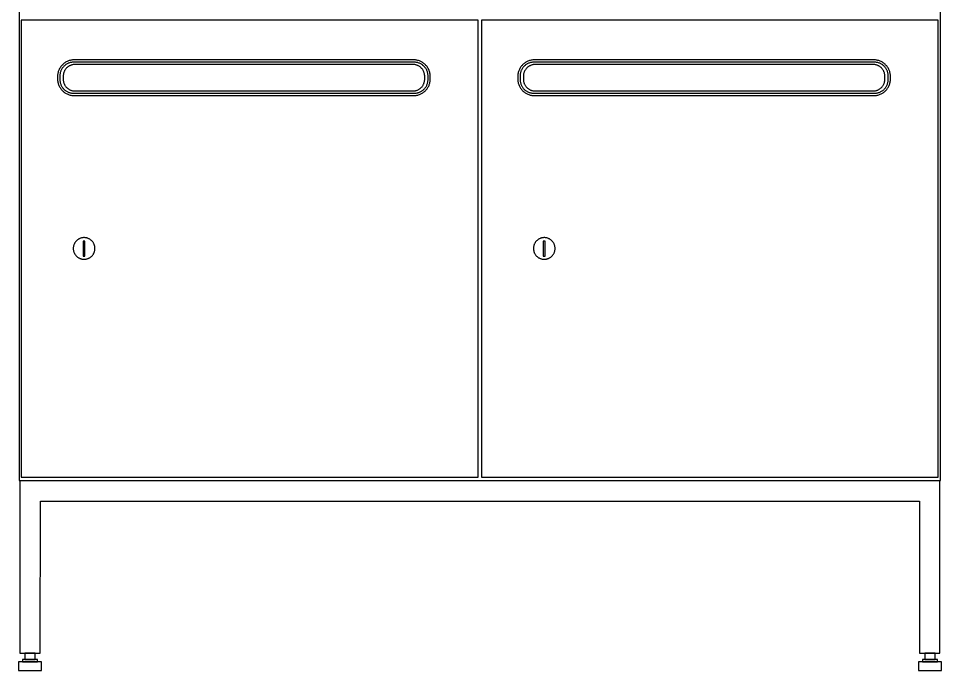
# Model space of a CAD drawing. Header units: millimetres. Extents: x 1075 to 13200, y 678 to 7235.
# Drawn here: x 6394 to 7196, y 5321 to 5888 of the extents above; entities that cross this region are included whole.
import ezdxf

# ---------------------------------------------------------------- set-up
doc = ezdxf.new("R2010")
doc.units = ezdxf.units.MM

msp = doc.modelspace()

# ---------------------------------------------------------------- linework, layer by layer
at = {"color": 0}
for points in [[(7195.13, 6286.27, 0), (6394.13, 6286.27, 0), (6394.13, 5486.27, 0), (7195.13, 5486.27, 0)], [(6793.13, 5886.27, 0), (6396.13, 5886.27, 0), (6396.13, 5489.27, 0), (6793.13, 5489.27, 0)], [(7193.13, 5886.27, 0), (6796.13, 5886.27, 0), (6796.13, 5489.27, 0), (7193.13, 5489.27, 0)], [(6751.63, 5837.25, 0), (6751.61, 5838, 0), (6751.56, 5838.74, 0), (6751.47, 5839.46, 0), (6751.34, 5840.18, 0), (6751.17, 5840.88, 0), (6750.98, 5841.57, 0), (6750.75, 5842.24, 0), (6750.49, 5842.9, 0), (6750.2, 5843.54, 0), (6749.88, 5844.17, 0), (6749.53, 5844.78, 0), (6749.15, 5845.37, 0), (6748.75, 5845.94, 0), (6748.31, 5846.49, 0), (6747.86, 5847.01, 0), (6747.38, 5847.52, 0), (6746.87, 5848, 0), (6746.35, 5848.46, 0), (6745.8, 5848.89, 0), (6745.23, 5849.29, 0), (6744.64, 5849.67, 0), (6744.03, 5850.02, 0), (6743.4, 5850.34, 0), (6742.76, 5850.63, 0), (6742.1, 5850.89, 0), (6741.43, 5851.12, 0), (6740.74, 5851.32, 0), (6740.04, 5851.48, 0), (6739.32, 5851.61, 0), (6738.6, 5851.7, 0), (6737.86, 5851.75, 0), (6737.11, 5851.77, 0), (6442.15, 5851.77, 0), (6441.41, 5851.75, 0), (6440.67, 5851.7, 0), (6439.94, 5851.61, 0), (6439.23, 5851.48, 0), (6438.53, 5851.32, 0), (6437.84, 5851.12, 0), (6437.16, 5850.89, 0), (6436.5, 5850.63, 0), (6435.86, 5850.34, 0), (6435.23, 5850.02, 0), (6434.63, 5849.67, 0), (6434.04, 5849.29, 0), (6433.47, 5848.89, 0), (6432.92, 5848.46, 0), (6432.39, 5848, 0), (6431.89, 5847.52, 0), (6431.41, 5847.01, 0), (6430.95, 5846.49, 0), (6430.52, 5845.94, 0), (6430.11, 5845.37, 0), (6429.74, 5844.78, 0), (6429.39, 5844.17, 0), (6429.07, 5843.54, 0), (6428.77, 5842.9, 0), (6428.51, 5842.24, 0), (6428.29, 5841.57, 0), (6428.09, 5840.88, 0), (6427.93, 5840.18, 0), (6427.8, 5839.46, 0), (6427.71, 5838.74, 0), (6427.65, 5838, 0), (6427.63, 5837.25, 0), (6427.63, 5835.29, 0), (6427.65, 5834.55, 0), (6427.71, 5833.81, 0), (6427.8, 5833.08, 0), (6427.93, 5832.37, 0), (6428.09, 5831.67, 0), (6428.29, 5830.98, 0), (6428.51, 5830.3, 0), (6428.77, 5829.64, 0), (6429.07, 5829, 0), (6429.39, 5828.38, 0), (6429.74, 5827.77, 0), (6430.11, 5827.18, 0), (6430.52, 5826.61, 0), (6430.95, 5826.06, 0), (6431.41, 5825.53, 0), (6431.89, 5825.03, 0), (6432.39, 5824.55, 0), (6432.92, 5824.09, 0), (6433.47, 5823.66, 0), (6434.04, 5823.25, 0), (6434.63, 5822.88, 0), (6435.23, 5822.53, 0), (6435.86, 5822.21, 0), (6436.5, 5821.92, 0), (6437.16, 5821.66, 0), (6437.84, 5821.43, 0), (6438.53, 5821.23, 0), (6439.23, 5821.07, 0), (6439.94, 5820.94, 0), (6440.67, 5820.85, 0), (6441.41, 5820.79, 0), (6442.15, 5820.77, 0), (6737.11, 5820.77, 0), (6737.86, 5820.79, 0), (6738.6, 5820.85, 0), (6739.32, 5820.94, 0), (6740.04, 5821.07, 0), (6740.74, 5821.23, 0), (6741.43, 5821.43, 0), (6742.1, 5821.66, 0), (6742.76, 5821.92, 0), (6743.4, 5822.21, 0), (6744.03, 5822.53, 0), (6744.64, 5822.88, 0), (6745.23, 5823.25, 0), (6745.8, 5823.66, 0), (6746.35, 5824.09, 0), (6746.87, 5824.55, 0), (6747.38, 5825.03, 0), (6747.86, 5825.53, 0), (6748.31, 5826.06, 0), (6748.75, 5826.61, 0), (6749.15, 5827.18, 0), (6749.53, 5827.77, 0), (6749.88, 5828.38, 0), (6750.2, 5829, 0), (6750.49, 5829.64, 0), (6750.75, 5830.3, 0), (6750.98, 5830.98, 0), (6751.17, 5831.67, 0), (6751.34, 5832.37, 0), (6751.47, 5833.08, 0), (6751.56, 5833.81, 0), (6751.61, 5834.55, 0), (6751.63, 5835.29, 0)], [(6749.63, 5837.77, 0), (6749.62, 5838.39, 0), (6749.57, 5839, 0), (6749.49, 5839.6, 0), (6749.39, 5840.19, 0), (6749.25, 5840.77, 0), (6749.09, 5841.34, 0), (6748.9, 5841.9, 0), (6748.69, 5842.44, 0), (6748.45, 5842.97, 0), (6748.18, 5843.49, 0), (6747.89, 5843.99, 0), (6747.58, 5844.48, 0), (6747.25, 5844.95, 0), (6746.89, 5845.4, 0), (6746.51, 5845.84, 0), (6746.12, 5846.26, 0), (6745.7, 5846.65, 0), (6745.26, 5847.03, 0), (6744.81, 5847.39, 0), (6744.34, 5847.72, 0), (6743.85, 5848.03, 0), (6743.35, 5848.32, 0), (6742.83, 5848.59, 0), (6742.3, 5848.83, 0), (6741.76, 5849.04, 0), (6741.2, 5849.23, 0), (6740.63, 5849.39, 0), (6740.05, 5849.53, 0), (6739.46, 5849.63, 0), (6738.86, 5849.71, 0), (6738.25, 5849.76, 0), (6737.63, 5849.77, 0), (6441.63, 5849.77, 0), (6441.02, 5849.76, 0), (6440.41, 5849.71, 0), (6439.81, 5849.63, 0), (6439.22, 5849.53, 0), (6438.64, 5849.39, 0), (6438.07, 5849.23, 0), (6437.51, 5849.04, 0), (6436.96, 5848.83, 0), (6436.43, 5848.59, 0), (6435.92, 5848.32, 0), (6435.41, 5848.03, 0), (6434.93, 5847.72, 0), (6434.46, 5847.39, 0), (6434, 5847.03, 0), (6433.57, 5846.65, 0), (6433.15, 5846.26, 0), (6432.75, 5845.84, 0), (6432.37, 5845.4, 0), (6432.02, 5844.95, 0), (6431.68, 5844.48, 0), (6431.37, 5843.99, 0), (6431.08, 5843.49, 0), (6430.82, 5842.97, 0), (6430.58, 5842.44, 0), (6430.36, 5841.9, 0), (6430.17, 5841.34, 0), (6430.01, 5840.77, 0), (6429.88, 5840.19, 0), (6429.77, 5839.6, 0), (6429.69, 5839, 0), (6429.65, 5838.39, 0), (6429.63, 5837.77, 0), (6429.63, 5834.77, 0), (6429.65, 5834.16, 0), (6429.69, 5833.55, 0), (6429.77, 5832.95, 0), (6429.88, 5832.36, 0), (6430.01, 5831.78, 0), (6430.17, 5831.21, 0), (6430.36, 5830.65, 0), (6430.58, 5830.1, 0), (6430.82, 5829.57, 0), (6431.08, 5829.06, 0), (6431.37, 5828.55, 0), (6431.68, 5828.07, 0), (6432.02, 5827.6, 0), (6432.37, 5827.14, 0), (6432.75, 5826.71, 0), (6433.15, 5826.29, 0), (6433.57, 5825.89, 0), (6434, 5825.52, 0), (6434.46, 5825.16, 0), (6434.93, 5824.82, 0), (6435.41, 5824.51, 0), (6435.92, 5824.22, 0), (6436.43, 5823.96, 0), (6436.96, 5823.72, 0), (6437.51, 5823.5, 0), (6438.07, 5823.31, 0), (6438.64, 5823.15, 0), (6439.22, 5823.02, 0), (6439.81, 5822.91, 0), (6440.41, 5822.84, 0), (6441.02, 5822.79, 0), (6441.63, 5822.77, 0), (6737.63, 5822.77, 0), (6738.25, 5822.79, 0), (6738.86, 5822.84, 0), (6739.46, 5822.91, 0), (6740.05, 5823.02, 0), (6740.63, 5823.15, 0), (6741.2, 5823.31, 0), (6741.76, 5823.5, 0), (6742.3, 5823.72, 0), (6742.83, 5823.96, 0), (6743.35, 5824.22, 0), (6743.85, 5824.51, 0), (6744.34, 5824.82, 0), (6744.81, 5825.16, 0), (6745.26, 5825.52, 0), (6745.7, 5825.89, 0), (6746.12, 5826.29, 0), (6746.51, 5826.71, 0), (6746.89, 5827.14, 0), (6747.25, 5827.6, 0), (6747.58, 5828.07, 0), (6747.89, 5828.55, 0), (6748.18, 5829.06, 0), (6748.45, 5829.57, 0), (6748.69, 5830.1, 0), (6748.9, 5830.65, 0), (6749.09, 5831.21, 0), (6749.25, 5831.78, 0), (6749.39, 5832.36, 0), (6749.49, 5832.95, 0), (6749.57, 5833.55, 0), (6749.62, 5834.16, 0), (6749.63, 5834.77, 0)], [(7151.63, 5837.25, 0), (7151.61, 5838, 0), (7151.56, 5838.74, 0), (7151.47, 5839.46, 0), (7151.34, 5840.18, 0), (7151.17, 5840.88, 0), (7150.98, 5841.57, 0), (7150.75, 5842.24, 0), (7150.49, 5842.9, 0), (7150.2, 5843.54, 0), (7149.88, 5844.17, 0), (7149.53, 5844.78, 0), (7149.15, 5845.37, 0), (7148.75, 5845.94, 0), (7148.31, 5846.49, 0), (7147.86, 5847.01, 0), (7147.38, 5847.52, 0), (7146.87, 5848, 0), (7146.35, 5848.46, 0), (7145.8, 5848.89, 0), (7145.23, 5849.29, 0), (7144.64, 5849.67, 0), (7144.03, 5850.02, 0), (7143.4, 5850.34, 0), (7142.76, 5850.63, 0), (7142.1, 5850.89, 0), (7141.43, 5851.12, 0), (7140.74, 5851.32, 0), (7140.04, 5851.48, 0), (7139.32, 5851.61, 0), (7138.6, 5851.7, 0), (7137.86, 5851.75, 0), (7137.11, 5851.77, 0), (6842.15, 5851.77, 0), (6841.41, 5851.75, 0), (6840.67, 5851.7, 0), (6839.94, 5851.61, 0), (6839.23, 5851.48, 0), (6838.53, 5851.32, 0), (6837.84, 5851.12, 0), (6837.16, 5850.89, 0), (6836.5, 5850.63, 0), (6835.86, 5850.34, 0), (6835.23, 5850.02, 0), (6834.63, 5849.67, 0), (6834.04, 5849.29, 0), (6833.47, 5848.89, 0), (6832.92, 5848.46, 0), (6832.39, 5848, 0), (6831.89, 5847.52, 0), (6831.41, 5847.01, 0), (6830.95, 5846.49, 0), (6830.52, 5845.94, 0), (6830.11, 5845.37, 0), (6829.74, 5844.78, 0), (6829.39, 5844.17, 0), (6829.07, 5843.54, 0), (6828.77, 5842.9, 0), (6828.51, 5842.24, 0), (6828.29, 5841.57, 0), (6828.09, 5840.88, 0), (6827.93, 5840.18, 0), (6827.8, 5839.46, 0), (6827.71, 5838.74, 0), (6827.65, 5838, 0), (6827.63, 5837.25, 0), (6827.63, 5835.29, 0), (6827.65, 5834.55, 0), (6827.71, 5833.81, 0), (6827.8, 5833.08, 0), (6827.93, 5832.37, 0), (6828.09, 5831.67, 0), (6828.29, 5830.98, 0), (6828.51, 5830.3, 0), (6828.77, 5829.64, 0), (6829.07, 5829, 0), (6829.39, 5828.38, 0), (6829.74, 5827.77, 0), (6830.11, 5827.18, 0), (6830.52, 5826.61, 0), (6830.95, 5826.06, 0), (6831.41, 5825.53, 0), (6831.89, 5825.03, 0), (6832.39, 5824.55, 0), (6832.92, 5824.09, 0), (6833.47, 5823.66, 0), (6834.04, 5823.25, 0), (6834.63, 5822.88, 0), (6835.23, 5822.53, 0), (6835.86, 5822.21, 0), (6836.5, 5821.92, 0), (6837.16, 5821.66, 0), (6837.84, 5821.43, 0), (6838.53, 5821.23, 0), (6839.23, 5821.07, 0), (6839.94, 5820.94, 0), (6840.67, 5820.85, 0), (6841.41, 5820.79, 0), (6842.15, 5820.77, 0), (7137.11, 5820.77, 0), (7137.86, 5820.79, 0), (7138.6, 5820.85, 0), (7139.32, 5820.94, 0), (7140.04, 5821.07, 0), (7140.74, 5821.23, 0), (7141.43, 5821.43, 0), (7142.1, 5821.66, 0), (7142.76, 5821.92, 0), (7143.4, 5822.21, 0), (7144.03, 5822.53, 0), (7144.64, 5822.88, 0), (7145.23, 5823.25, 0), (7145.8, 5823.66, 0), (7146.35, 5824.09, 0), (7146.87, 5824.55, 0), (7147.38, 5825.03, 0), (7147.86, 5825.53, 0), (7148.31, 5826.06, 0), (7148.75, 5826.61, 0), (7149.15, 5827.18, 0), (7149.53, 5827.77, 0), (7149.88, 5828.38, 0), (7150.2, 5829, 0), (7150.49, 5829.64, 0), (7150.75, 5830.3, 0), (7150.98, 5830.98, 0), (7151.17, 5831.67, 0), (7151.34, 5832.37, 0), (7151.47, 5833.08, 0), (7151.56, 5833.81, 0), (7151.61, 5834.55, 0), (7151.63, 5835.29, 0)], [(7149.63, 5837.77, 0), (7149.62, 5838.39, 0), (7149.57, 5839, 0), (7149.49, 5839.6, 0), (7149.39, 5840.19, 0), (7149.25, 5840.77, 0), (7149.09, 5841.34, 0), (7148.9, 5841.9, 0), (7148.69, 5842.44, 0), (7148.45, 5842.97, 0), (7148.18, 5843.49, 0), (7147.89, 5843.99, 0), (7147.58, 5844.48, 0), (7147.25, 5844.95, 0), (7146.89, 5845.4, 0), (7146.51, 5845.84, 0), (7146.12, 5846.26, 0), (7145.7, 5846.65, 0), (7145.26, 5847.03, 0), (7144.81, 5847.39, 0), (7144.34, 5847.72, 0), (7143.85, 5848.03, 0), (7143.35, 5848.32, 0), (7142.83, 5848.59, 0), (7142.3, 5848.83, 0), (7141.76, 5849.04, 0), (7141.2, 5849.23, 0), (7140.63, 5849.39, 0), (7140.05, 5849.53, 0), (7139.46, 5849.63, 0), (7138.86, 5849.71, 0), (7138.25, 5849.76, 0), (7137.63, 5849.77, 0), (6841.63, 5849.77, 0), (6841.02, 5849.76, 0), (6840.41, 5849.71, 0), (6839.81, 5849.63, 0), (6839.22, 5849.53, 0), (6838.64, 5849.39, 0), (6838.07, 5849.23, 0), (6837.51, 5849.04, 0), (6836.96, 5848.83, 0), (6836.43, 5848.59, 0), (6835.92, 5848.32, 0), (6835.41, 5848.03, 0), (6834.93, 5847.72, 0), (6834.46, 5847.39, 0), (6834, 5847.03, 0), (6833.57, 5846.65, 0), (6833.15, 5846.26, 0), (6832.75, 5845.84, 0), (6832.37, 5845.4, 0), (6832.02, 5844.95, 0), (6831.68, 5844.48, 0), (6831.37, 5843.99, 0), (6831.08, 5843.49, 0), (6830.82, 5842.97, 0), (6830.58, 5842.44, 0), (6830.36, 5841.9, 0), (6830.17, 5841.34, 0), (6830.01, 5840.77, 0), (6829.88, 5840.19, 0), (6829.77, 5839.6, 0), (6829.69, 5839, 0), (6829.65, 5838.39, 0), (6829.63, 5837.77, 0), (6829.63, 5834.77, 0), (6829.65, 5834.16, 0), (6829.69, 5833.55, 0), (6829.77, 5832.95, 0), (6829.88, 5832.36, 0), (6830.01, 5831.78, 0), (6830.17, 5831.21, 0), (6830.36, 5830.65, 0), (6830.58, 5830.1, 0), (6830.82, 5829.57, 0), (6831.08, 5829.06, 0), (6831.37, 5828.55, 0), (6831.68, 5828.07, 0), (6832.02, 5827.6, 0), (6832.37, 5827.14, 0), (6832.75, 5826.71, 0), (6833.15, 5826.29, 0), (6833.57, 5825.89, 0), (6834, 5825.52, 0), (6834.46, 5825.16, 0), (6834.93, 5824.82, 0), (6835.41, 5824.51, 0), (6835.92, 5824.22, 0), (6836.43, 5823.96, 0), (6836.96, 5823.72, 0), (6837.51, 5823.5, 0), (6838.07, 5823.31, 0), (6838.64, 5823.15, 0), (6839.22, 5823.02, 0), (6839.81, 5822.91, 0), (6840.41, 5822.84, 0), (6841.02, 5822.79, 0), (6841.63, 5822.77, 0), (7137.63, 5822.77, 0), (7138.25, 5822.79, 0), (7138.86, 5822.84, 0), (7139.46, 5822.91, 0), (7140.05, 5823.02, 0), (7140.63, 5823.15, 0), (7141.2, 5823.31, 0), (7141.76, 5823.5, 0), (7142.3, 5823.72, 0), (7142.83, 5823.96, 0), (7143.35, 5824.22, 0), (7143.85, 5824.51, 0), (7144.34, 5824.82, 0), (7144.81, 5825.16, 0), (7145.26, 5825.52, 0), (7145.7, 5825.89, 0), (7146.12, 5826.29, 0), (7146.51, 5826.71, 0), (7146.89, 5827.14, 0), (7147.25, 5827.6, 0), (7147.58, 5828.07, 0), (7147.89, 5828.55, 0), (7148.18, 5829.06, 0), (7148.45, 5829.57, 0), (7148.69, 5830.1, 0), (7148.9, 5830.65, 0), (7149.09, 5831.21, 0), (7149.25, 5831.78, 0), (7149.39, 5832.36, 0), (7149.49, 5832.95, 0), (7149.57, 5833.55, 0), (7149.62, 5834.16, 0), (7149.63, 5834.77, 0)], [(6746.74, 5837.58, 0), (6746.73, 5838.1, 0), (6746.69, 5838.62, 0), (6746.62, 5839.13, 0), (6746.53, 5839.63, 0), (6746.42, 5840.12, 0), (6746.28, 5840.6, 0), (6746.12, 5841.07, 0), (6745.94, 5841.53, 0), (6745.74, 5841.98, 0), (6745.51, 5842.42, 0), (6745.27, 5842.85, 0), (6745, 5843.26, 0), (6744.72, 5843.66, 0), (6744.42, 5844.04, 0), (6744.1, 5844.41, 0), (6743.76, 5844.76, 0), (6743.41, 5845.1, 0), (6743.04, 5845.42, 0), (6742.66, 5845.72, 0), (6742.26, 5846.01, 0), (6741.85, 5846.27, 0), (6741.42, 5846.52, 0), (6740.98, 5846.74, 0), (6740.53, 5846.94, 0), (6740.07, 5847.13, 0), (6739.6, 5847.29, 0), (6739.12, 5847.42, 0), (6738.62, 5847.54, 0), (6738.12, 5847.63, 0), (6737.62, 5847.69, 0), (6737.1, 5847.73, 0), (6736.58, 5847.74, 0), (6442.69, 5847.74, 0), (6442.17, 5847.73, 0), (6441.65, 5847.69, 0), (6441.14, 5847.63, 0), (6440.64, 5847.54, 0), (6440.15, 5847.42, 0), (6439.67, 5847.29, 0), (6439.2, 5847.13, 0), (6438.73, 5846.94, 0), (6438.28, 5846.74, 0), (6437.85, 5846.52, 0), (6437.42, 5846.27, 0), (6437.01, 5846.01, 0), (6436.61, 5845.72, 0), (6436.22, 5845.42, 0), (6435.86, 5845.1, 0), (6435.5, 5844.76, 0), (6435.17, 5844.41, 0), (6434.85, 5844.04, 0), (6434.54, 5843.66, 0), (6434.26, 5843.26, 0), (6434, 5842.85, 0), (6433.75, 5842.42, 0), (6433.53, 5841.98, 0), (6433.32, 5841.53, 0), (6433.14, 5841.07, 0), (6432.98, 5840.6, 0), (6432.84, 5840.12, 0), (6432.73, 5839.63, 0), (6432.64, 5839.13, 0), (6432.58, 5838.62, 0), (6432.54, 5838.1, 0), (6432.52, 5837.58, 0), (6432.52, 5834.97, 0), (6432.54, 5834.44, 0), (6432.58, 5833.93, 0), (6432.64, 5833.42, 0), (6432.73, 5832.92, 0), (6432.84, 5832.43, 0), (6432.98, 5831.95, 0), (6433.14, 5831.47, 0), (6433.32, 5831.01, 0), (6433.53, 5830.56, 0), (6433.75, 5830.12, 0), (6434, 5829.7, 0), (6434.26, 5829.29, 0), (6434.54, 5828.89, 0), (6434.85, 5828.5, 0), (6435.17, 5828.14, 0), (6435.5, 5827.78, 0), (6435.86, 5827.45, 0), (6436.22, 5827.13, 0), (6436.61, 5826.82, 0), (6437.01, 5826.54, 0), (6437.42, 5826.28, 0), (6437.85, 5826.03, 0), (6438.28, 5825.81, 0), (6438.73, 5825.6, 0), (6439.2, 5825.42, 0), (6439.67, 5825.26, 0), (6440.15, 5825.12, 0), (6440.64, 5825.01, 0), (6441.14, 5824.92, 0), (6441.65, 5824.86, 0), (6442.17, 5824.82, 0), (6442.69, 5824.8, 0), (6736.58, 5824.8, 0), (6737.1, 5824.82, 0), (6737.62, 5824.86, 0), (6738.12, 5824.92, 0), (6738.62, 5825.01, 0), (6739.12, 5825.12, 0), (6739.6, 5825.26, 0), (6740.07, 5825.42, 0), (6740.53, 5825.6, 0), (6740.98, 5825.81, 0), (6741.42, 5826.03, 0), (6741.85, 5826.28, 0), (6742.26, 5826.54, 0), (6742.66, 5826.82, 0), (6743.04, 5827.13, 0), (6743.41, 5827.45, 0), (6743.76, 5827.78, 0), (6744.1, 5828.13, 0), (6744.42, 5828.5, 0), (6744.72, 5828.89, 0), (6745, 5829.29, 0), (6745.27, 5829.7, 0), (6745.51, 5830.12, 0), (6745.74, 5830.56, 0), (6745.94, 5831.01, 0), (6746.12, 5831.47, 0), (6746.28, 5831.95, 0), (6746.42, 5832.43, 0), (6746.53, 5832.92, 0), (6746.62, 5833.42, 0), (6746.69, 5833.93, 0), (6746.73, 5834.44, 0), (6746.74, 5834.97, 0)], [(7146.74, 5837.58, 0), (7146.73, 5838.1, 0), (7146.69, 5838.62, 0), (7146.62, 5839.13, 0), (7146.53, 5839.63, 0), (7146.42, 5840.12, 0), (7146.28, 5840.6, 0), (7146.12, 5841.07, 0), (7145.94, 5841.53, 0), (7145.74, 5841.98, 0), (7145.51, 5842.42, 0), (7145.27, 5842.85, 0), (7145, 5843.26, 0), (7144.72, 5843.66, 0), (7144.42, 5844.04, 0), (7144.1, 5844.41, 0), (7143.76, 5844.76, 0), (7143.41, 5845.1, 0), (7143.04, 5845.42, 0), (7142.66, 5845.72, 0), (7142.26, 5846.01, 0), (7141.85, 5846.27, 0), (7141.42, 5846.52, 0), (7140.98, 5846.74, 0), (7140.53, 5846.94, 0), (7140.07, 5847.13, 0), (7139.6, 5847.29, 0), (7139.12, 5847.42, 0), (7138.62, 5847.54, 0), (7138.12, 5847.63, 0), (7137.62, 5847.69, 0), (7137.1, 5847.73, 0), (7136.58, 5847.74, 0), (6842.69, 5847.74, 0), (6842.17, 5847.73, 0), (6841.65, 5847.69, 0), (6841.14, 5847.63, 0), (6840.64, 5847.54, 0), (6840.15, 5847.42, 0), (6839.67, 5847.29, 0), (6839.2, 5847.13, 0), (6838.73, 5846.94, 0), (6838.28, 5846.74, 0), (6837.85, 5846.52, 0), (6837.42, 5846.27, 0), (6837.01, 5846.01, 0), (6836.61, 5845.72, 0), (6836.22, 5845.42, 0), (6835.86, 5845.1, 0), (6835.5, 5844.76, 0), (6835.17, 5844.41, 0), (6834.85, 5844.04, 0), (6834.54, 5843.66, 0), (6834.26, 5843.26, 0), (6834, 5842.85, 0), (6833.75, 5842.42, 0), (6833.53, 5841.98, 0), (6833.32, 5841.53, 0), (6833.14, 5841.07, 0), (6832.98, 5840.6, 0), (6832.84, 5840.12, 0), (6832.73, 5839.63, 0), (6832.64, 5839.13, 0), (6832.58, 5838.62, 0), (6832.54, 5838.1, 0), (6832.52, 5837.58, 0), (6832.52, 5834.97, 0), (6832.54, 5834.44, 0), (6832.58, 5833.93, 0), (6832.64, 5833.42, 0), (6832.73, 5832.92, 0), (6832.84, 5832.43, 0), (6832.98, 5831.95, 0), (6833.14, 5831.47, 0), (6833.32, 5831.01, 0), (6833.53, 5830.56, 0), (6833.75, 5830.12, 0), (6834, 5829.7, 0), (6834.26, 5829.29, 0), (6834.54, 5828.89, 0), (6834.85, 5828.5, 0), (6835.17, 5828.14, 0), (6835.5, 5827.78, 0), (6835.86, 5827.45, 0), (6836.22, 5827.13, 0), (6836.61, 5826.82, 0), (6837.01, 5826.54, 0), (6837.42, 5826.28, 0), (6837.85, 5826.03, 0), (6838.28, 5825.81, 0), (6838.73, 5825.6, 0), (6839.2, 5825.42, 0), (6839.67, 5825.26, 0), (6840.15, 5825.12, 0), (6840.64, 5825.01, 0), (6841.14, 5824.92, 0), (6841.65, 5824.86, 0), (6842.17, 5824.82, 0), (6842.69, 5824.8, 0), (7136.58, 5824.8, 0), (7137.1, 5824.82, 0), (7137.62, 5824.86, 0), (7138.12, 5824.92, 0), (7138.62, 5825.01, 0), (7139.12, 5825.12, 0), (7139.6, 5825.26, 0), (7140.07, 5825.42, 0), (7140.53, 5825.6, 0), (7140.98, 5825.81, 0), (7141.42, 5826.03, 0), (7141.85, 5826.28, 0), (7142.26, 5826.54, 0), (7142.66, 5826.82, 0), (7143.04, 5827.13, 0), (7143.41, 5827.45, 0), (7143.76, 5827.78, 0), (7144.1, 5828.13, 0), (7144.42, 5828.5, 0), (7144.72, 5828.89, 0), (7145, 5829.29, 0), (7145.27, 5829.7, 0), (7145.51, 5830.12, 0), (7145.74, 5830.56, 0), (7145.94, 5831.01, 0), (7146.12, 5831.47, 0), (7146.28, 5831.95, 0), (7146.42, 5832.43, 0), (7146.53, 5832.92, 0), (7146.62, 5833.42, 0), (7146.69, 5833.93, 0), (7146.73, 5834.44, 0), (7146.74, 5834.97, 0)], [(6460.08, 5687.93, 0.48), (6460.07, 5688.41, 0.48), (6460.03, 5688.89, 0.48), (6459.97, 5689.36, 0.48), (6459.89, 5689.82, 0.48), (6459.79, 5690.28, 0.48), (6459.66, 5690.72, 0.48), (6459.51, 5691.16, 0.48), (6459.34, 5691.59, 0.48), (6459.15, 5692, 0.48), (6458.95, 5692.41, 0.48), (6458.72, 5692.8, 0.48), (6458.47, 5693.18, 0.48), (6458.21, 5693.55, 0.48), (6457.93, 5693.91, 0.48), (6457.64, 5694.25, 0.48), (6457.33, 5694.57, 0.48), (6457, 5694.89, 0.48), (6456.66, 5695.18, 0.48), (6456.3, 5695.46, 0.48), (6455.93, 5695.72, 0.48), (6455.55, 5695.97, 0.48), (6455.16, 5696.19, 0.48), (6454.75, 5696.4, 0.48), (6454.34, 5696.59, 0.48), (6453.91, 5696.76, 0.48), (6453.47, 5696.91, 0.48), (6453.03, 5697.03, 0.48), (6452.57, 5697.14, 0.48), (6452.11, 5697.22, 0.48), (6451.64, 5697.28, 0.48), (6451.16, 5697.32, 0.48), (6450.68, 5697.33, 0.48), (6450.19, 5697.32, 0.48), (6449.72, 5697.28, 0.48), (6449.25, 5697.22, 0.48), (6448.78, 5697.14, 0.48), (6448.33, 5697.03, 0.48), (6447.88, 5696.91, 0.48), (6447.45, 5696.76, 0.48), (6447.02, 5696.59, 0.48), (6446.6, 5696.4, 0.48), (6446.2, 5696.19, 0.48), (6445.8, 5695.97, 0.48), (6445.42, 5695.72, 0.48), (6445.05, 5695.46, 0.48), (6444.7, 5695.18, 0.48), (6444.36, 5694.89, 0.48), (6444.03, 5694.57, 0.48), (6443.72, 5694.25, 0.48), (6443.42, 5693.91, 0.48), (6443.14, 5693.55, 0.48), (6442.88, 5693.18, 0.48), (6442.64, 5692.8, 0.48), (6442.41, 5692.41, 0.48), (6442.2, 5692, 0.48), (6442.01, 5691.59, 0.48), (6441.84, 5691.16, 0.48), (6441.7, 5690.72, 0.48), (6441.57, 5690.28, 0.48), (6441.46, 5689.82, 0.48), (6441.38, 5689.36, 0.48), (6441.32, 5688.89, 0.48), (6441.29, 5688.41, 0.48), (6441.27, 5687.93, 0.48), (6441.29, 5687.44, 0.48), (6441.32, 5686.97, 0.48), (6441.38, 5686.5, 0.48), (6441.46, 5686.03, 0.48), (6441.57, 5685.58, 0.48), (6441.7, 5685.13, 0.48), (6441.84, 5684.69, 0.48), (6442.01, 5684.27, 0.48), (6442.2, 5683.85, 0.48), (6442.41, 5683.45, 0.48), (6442.64, 5683.05, 0.48), (6442.88, 5682.67, 0.48), (6443.14, 5682.3, 0.48), (6443.42, 5681.95, 0.48), (6443.72, 5681.6, 0.48), (6444.03, 5681.28, 0.48), (6444.36, 5680.97, 0.48), (6444.7, 5680.67, 0.48), (6445.05, 5680.39, 0.48), (6445.42, 5680.13, 0.48), (6445.8, 5679.88, 0.48), (6446.2, 5679.66, 0.48), (6446.6, 5679.45, 0.48), (6447.02, 5679.26, 0.48), (6447.45, 5679.09, 0.48), (6447.88, 5678.95, 0.48), (6448.33, 5678.82, 0.48), (6448.78, 5678.71, 0.48), (6449.25, 5678.63, 0.48), (6449.72, 5678.57, 0.48), (6450.19, 5678.53, 0.48), (6450.68, 5678.52, 0.48), (6451.16, 5678.53, 0.48), (6451.64, 5678.57, 0.48), (6452.11, 5678.63, 0.48), (6452.57, 5678.71, 0.48), (6453.03, 5678.82, 0.48), (6453.47, 5678.95, 0.48), (6453.91, 5679.09, 0.48), (6454.34, 5679.26, 0.48), (6454.75, 5679.45, 0.48), (6455.16, 5679.66, 0.48), (6455.55, 5679.88, 0.48), (6455.93, 5680.13, 0.48), (6456.3, 5680.39, 0.48), (6456.66, 5680.67, 0.48), (6457, 5680.97, 0.48), (6457.33, 5681.28, 0.48), (6457.64, 5681.6, 0.48), (6457.93, 5681.95, 0.48), (6458.21, 5682.3, 0.48), (6458.47, 5682.67, 0.48), (6458.72, 5683.05, 0.48), (6458.95, 5683.45, 0.48), (6459.15, 5683.85, 0.48), (6459.34, 5684.27, 0.48), (6459.51, 5684.69, 0.48), (6459.66, 5685.13, 0.48), (6459.79, 5685.58, 0.48), (6459.89, 5686.03, 0.48), (6459.97, 5686.5, 0.48), (6460.03, 5686.97, 0.48), (6460.07, 5687.44, 0.48)], [(6860.08, 5687.93, 0.48), (6860.07, 5688.41, 0.48), (6860.03, 5688.89, 0.48), (6859.97, 5689.36, 0.48), (6859.89, 5689.82, 0.48), (6859.79, 5690.28, 0.48), (6859.66, 5690.72, 0.48), (6859.51, 5691.16, 0.48), (6859.34, 5691.59, 0.48), (6859.15, 5692, 0.48), (6858.95, 5692.41, 0.48), (6858.72, 5692.8, 0.48), (6858.47, 5693.18, 0.48), (6858.21, 5693.55, 0.48), (6857.93, 5693.91, 0.48), (6857.64, 5694.25, 0.48), (6857.33, 5694.57, 0.48), (6857, 5694.89, 0.48), (6856.66, 5695.18, 0.48), (6856.3, 5695.46, 0.48), (6855.93, 5695.72, 0.48), (6855.55, 5695.97, 0.48), (6855.16, 5696.19, 0.48), (6854.75, 5696.4, 0.48), (6854.34, 5696.59, 0.48), (6853.91, 5696.76, 0.48), (6853.47, 5696.91, 0.48), (6853.03, 5697.03, 0.48), (6852.57, 5697.14, 0.48), (6852.11, 5697.22, 0.48), (6851.64, 5697.28, 0.48), (6851.16, 5697.32, 0.48), (6850.68, 5697.33, 0.48), (6850.19, 5697.32, 0.48), (6849.72, 5697.28, 0.48), (6849.25, 5697.22, 0.48), (6848.78, 5697.14, 0.48), (6848.33, 5697.03, 0.48), (6847.88, 5696.91, 0.48), (6847.45, 5696.76, 0.48), (6847.02, 5696.59, 0.48), (6846.6, 5696.4, 0.48), (6846.2, 5696.19, 0.48), (6845.8, 5695.97, 0.48), (6845.42, 5695.72, 0.48), (6845.05, 5695.46, 0.48), (6844.7, 5695.18, 0.48), (6844.36, 5694.89, 0.48), (6844.03, 5694.57, 0.48), (6843.72, 5694.25, 0.48), (6843.42, 5693.91, 0.48), (6843.14, 5693.55, 0.48), (6842.88, 5693.18, 0.48), (6842.64, 5692.8, 0.48), (6842.41, 5692.41, 0.48), (6842.2, 5692, 0.48), (6842.01, 5691.59, 0.48), (6841.84, 5691.16, 0.48), (6841.7, 5690.72, 0.48), (6841.57, 5690.28, 0.48), (6841.46, 5689.82, 0.48), (6841.38, 5689.36, 0.48), (6841.32, 5688.89, 0.48), (6841.29, 5688.41, 0.48), (6841.27, 5687.93, 0.48), (6841.29, 5687.44, 0.48), (6841.32, 5686.97, 0.48), (6841.38, 5686.5, 0.48), (6841.46, 5686.03, 0.48), (6841.57, 5685.58, 0.48), (6841.7, 5685.13, 0.48), (6841.84, 5684.69, 0.48), (6842.01, 5684.27, 0.48), (6842.2, 5683.85, 0.48), (6842.41, 5683.45, 0.48), (6842.64, 5683.05, 0.48), (6842.88, 5682.67, 0.48), (6843.14, 5682.3, 0.48), (6843.42, 5681.95, 0.48), (6843.72, 5681.6, 0.48), (6844.03, 5681.28, 0.48), (6844.36, 5680.97, 0.48), (6844.7, 5680.67, 0.48), (6845.05, 5680.39, 0.48), (6845.42, 5680.13, 0.48), (6845.8, 5679.88, 0.48), (6846.2, 5679.66, 0.48), (6846.6, 5679.45, 0.48), (6847.02, 5679.26, 0.48), (6847.45, 5679.09, 0.48), (6847.88, 5678.95, 0.48), (6848.33, 5678.82, 0.48), (6848.78, 5678.71, 0.48), (6849.25, 5678.63, 0.48), (6849.72, 5678.57, 0.48), (6850.19, 5678.53, 0.48), (6850.68, 5678.52, 0.48), (6851.16, 5678.53, 0.48), (6851.64, 5678.57, 0.48), (6852.11, 5678.63, 0.48), (6852.57, 5678.71, 0.48), (6853.03, 5678.82, 0.48), (6853.47, 5678.95, 0.48), (6853.91, 5679.09, 0.48), (6854.34, 5679.26, 0.48), (6854.75, 5679.45, 0.48), (6855.16, 5679.66, 0.48), (6855.55, 5679.88, 0.48), (6855.93, 5680.13, 0.48), (6856.3, 5680.39, 0.48), (6856.66, 5680.67, 0.48), (6857, 5680.97, 0.48), (6857.33, 5681.28, 0.48), (6857.64, 5681.6, 0.48), (6857.93, 5681.95, 0.48), (6858.21, 5682.3, 0.48), (6858.47, 5682.67, 0.48), (6858.72, 5683.05, 0.48), (6858.95, 5683.45, 0.48), (6859.15, 5683.85, 0.48), (6859.34, 5684.27, 0.48), (6859.51, 5684.69, 0.48), (6859.66, 5685.13, 0.48), (6859.79, 5685.58, 0.48), (6859.89, 5686.03, 0.48), (6859.97, 5686.5, 0.48), (6860.03, 5686.97, 0.48), (6860.07, 5687.44, 0.48)], [(6451.41, 5694.4, 0.48), (6449.81, 5694.4, 0.48), (6449.81, 5681.36, 0.48), (6451.41, 5681.36, 0.48)], [(6851.41, 5694.4, 0.48), (6849.81, 5694.4, 0.48), (6849.81, 5681.36, 0.48), (6851.41, 5681.36, 0.48)], [(7194.6, 5336.36, 0.29), (7194.6, 5486.26, 0.19), (6394.8, 5486.02, 0.29), (6394.8, 5336.36, 0.29), (6412.6, 5336.36, 0.29), (6412.74, 5468.36, 0.29), (7176.8, 5468.22, 0.29), (7176.8, 5336.36, 0.29)], [(6408.22, 5336.27, 0.24), (6399.05, 5336.27, 0.24), (6399.05, 5330.79, 0.24), (6408.22, 5330.79, 0.24)], [(7190.56, 5336.27, 0.24), (7181.4, 5336.27, 0.24), (7181.4, 5330.79, 0.24), (7190.56, 5330.79, 0.24)], [(6413.63, 5328.77, 0.24), (6393.63, 5328.77, 0.24), (6393.63, 5321.18, 0.24), (6413.63, 5321.18, 0.24)], [(6410.12, 5330.79, 0.24), (6397.15, 5330.79, 0.24), (6397.15, 5328.69, 0.24), (6410.12, 5328.69, 0.24)], [(7195.98, 5328.77, 0.24), (7175.98, 5328.77, 0.24), (7175.98, 5321.18, 0.24), (7195.98, 5321.18, 0.24)], [(7192.46, 5330.79, 0.24), (7179.49, 5330.79, 0.24), (7179.49, 5328.69, 0.24), (7192.46, 5328.69, 0.24)]]:
    msp.add_polyline3d(points, close=True, dxfattribs=at)

doc.saveas('drawing.dxf')
